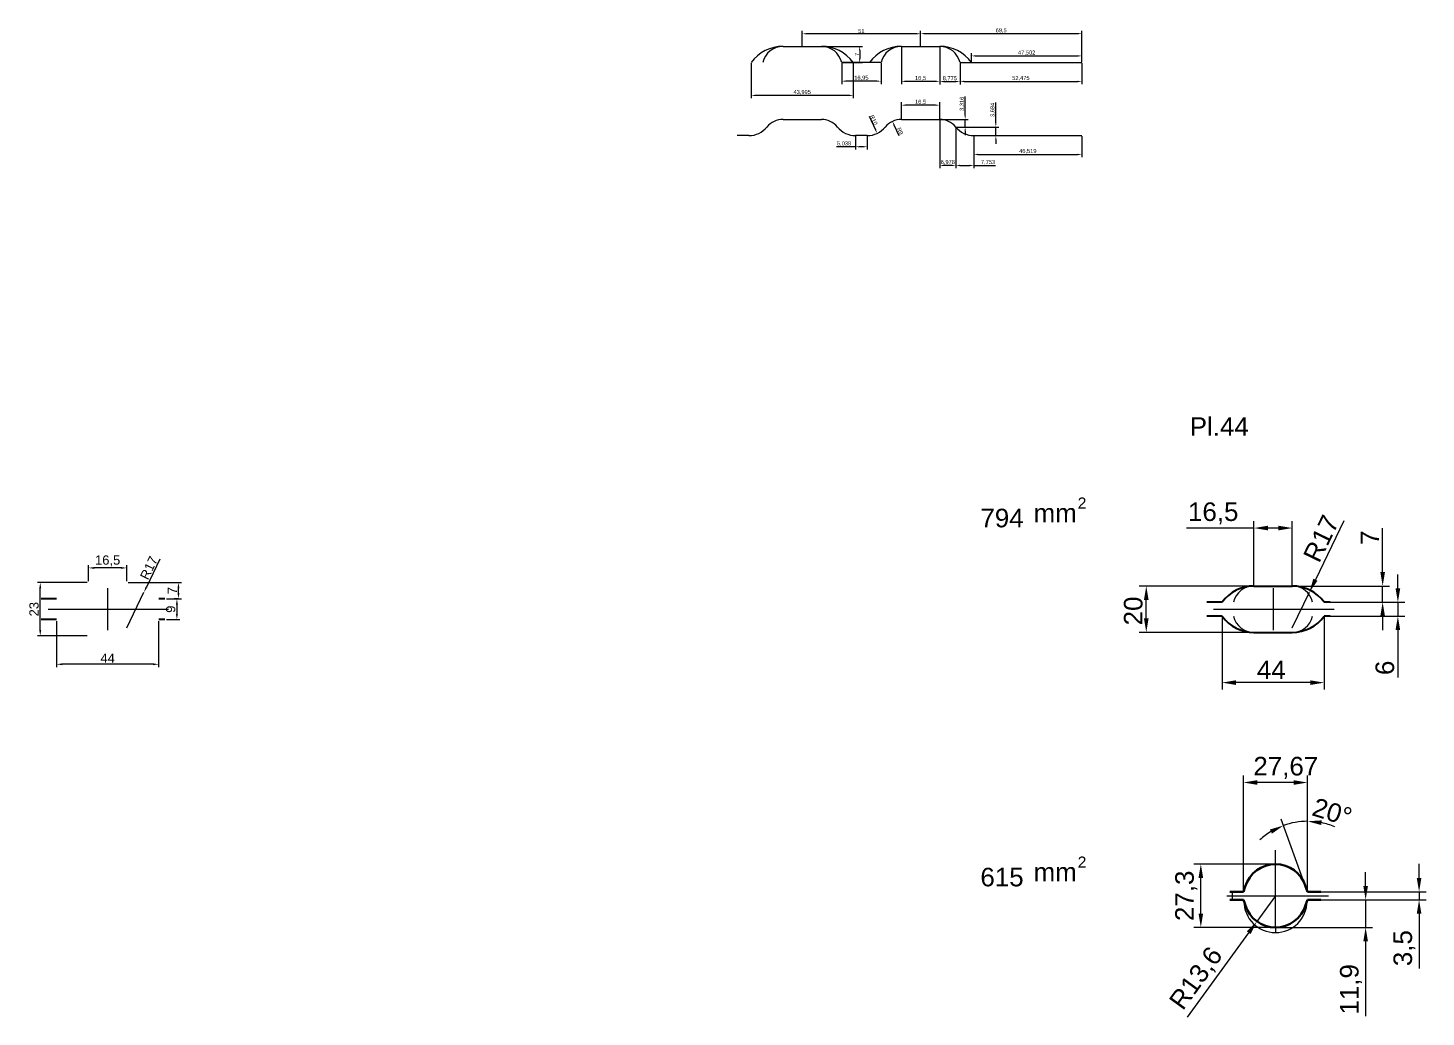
# Model space of a CAD drawing. Header units: millimetres. Extents: x 6647 to 33601, y -1887 to 8501.
# Drawn here: x 30024 to 30627, y 4480 to 4906 of the extents above; entities that cross this region are included whole.
import ezdxf

# ---------------------------------------------------------------- set-up
doc = ezdxf.new("R2010")
doc.units = ezdxf.units.MM
for name, color, linetype in [('Layer1', 3, 'Continuous'), ('Layer2', 1, 'Continuous'), ('осевая', 4, 'Continuous')]:
    doc.layers.add(name, color=color, linetype=linetype)
for name, color, linetype, lineweight in [('Main', 1, 'Continuous', 40), ('контурная', 7, 'Continuous', 50), ('размерные', 220, 'Continuous', 25), ('тонкая', 7, 'Continuous', 25)]:
    doc.layers.add(name, color=color, linetype=linetype, lineweight=lineweight)
doc.styles.add('s1v4', font='ARIAL.TTF', dxfattribs={"height": 4})
doc.styles.get("Standard").update_dxf_attribs({"font": 'ARIAL.TTF'})
doc.dimstyles.new('ISO-25', dxfattribs={"dimtxt": 2.5, "dimasz": 2.5, "dimexe": 1.25, "dimexo": 0.625, "dimtad": 1, "dimtxsty": 'Standard', "dimcen": 2.5, "dimadec": 0, "dimazin": 0, "dimtfac": 1, "dimtmove": 0, "dimatfit": 3, "dimfxl": 1, "dimarcsym": 0})
doc.dimstyles.new('s2v4', dxfattribs={"dimtxt": 8, "dimasz": 6, "dimexe": 3, "dimexo": 0, "dimgap": 1.5, "dimtad": 1, "dimtxsty": 'Standard', "dimcen": 2.5, "dimadec": 0, "dimazin": 0, "dimtfac": 1, "dimtmove": 0, "dimatfit": 3, "dimfxl": 1, "dimarcsym": 0})
doc.dimstyles.new('s2v4$0', dxfattribs={"dimtxt": 8, "dimasz": 6, "dimexe": 3, "dimexo": 0, "dimgap": 1.5, "dimtad": 1, "dimtxsty": 'Standard', "dimcen": 2.5, "dimadec": 0, "dimazin": 0, "dimtfac": 1, "dimtmove": 0, "dimatfit": 3, "dimfxl": 1, "dimarcsym": 0})
doc.dimstyles.new('ZV', dxfattribs={"dimtxt": 1.75, "dimasz": 1.75, "dimexe": 1.25, "dimexo": 0.25, "dimgap": 0.25, "dimtad": 1, "dimdec": 3, "dimtxsty": 'Standard', "dimcen": 2.5, "dimadec": 1, "dimazin": 0, "dimtfac": 1, "dimtdec": 3, "dimtmove": 0, "dimatfit": 3, "dimfxl": 1, "dimarcsym": 0})

# ---------------------------------------------------------------- blocks, each defined once
blk = doc.blocks.new('*D37')
at = {"layer": 'Defpoints', "color": 0, "transparency": 16777216}
for p in [(30417.09, 4898.24), (30425.86, 4891.24), (30425.86, 4883.07)]:
    blk.add_point(p, dxfattribs=at)
at = {"layer": 'Layer2', "color": 0, "lineweight": -2, "transparency": 16777216}
for p, q in [((30417.09, 4897.99), (30417.09, 4881.82)), ((30425.86, 4890.99), (30425.86, 4881.82)), ((30418.84, 4883.07), (30424.11, 4883.07))]:
    blk.add_line(p, q, dxfattribs=at)
at = {"layer": 'Layer2', "color": 0, "transparency": 16777216}
for points in [[(30418.84, 4883.36), (30418.84, 4882.78), (30417.09, 4883.07)], [(30424.11, 4883.36), (30424.11, 4882.78), (30425.86, 4883.07)]]:
    blk.add_solid(points, dxfattribs=at)
at = {"layer": 'Layer2', "color": 0, "transparency": 16777216, "insert": (30421.47, 4884.37), "char_height": 1.75, "attachment_point": 5}
blk.add_mtext('8,775', dxfattribs=at)
blk = doc.blocks.new('*D38')
at = {"layer": 'Defpoints', "color": 0, "transparency": 16777216}
for p in [(30400.59, 4898.24), (30417.09, 4898.24), (30400.59, 4883.16)]:
    blk.add_point(p, dxfattribs=at)
at = {"layer": 'Layer2', "color": 0, "lineweight": -2, "transparency": 16777216}
for p, q in [((30400.59, 4897.99), (30400.59, 4881.91)), ((30417.09, 4897.99), (30417.09, 4881.91)), ((30415.34, 4883.16), (30402.34, 4883.16))]:
    blk.add_line(p, q, dxfattribs=at)
at = {"layer": 'Layer2', "color": 0, "transparency": 16777216}
for points in [[(30402.34, 4883.46), (30402.34, 4882.87), (30400.59, 4883.16)], [(30415.34, 4883.46), (30415.34, 4882.87), (30417.09, 4883.16)]]:
    blk.add_solid(points, dxfattribs=at)
at = {"layer": 'Layer2', "color": 0, "transparency": 16777216, "insert": (30408.84, 4884.47), "char_height": 1.75, "attachment_point": 5}
blk.add_mtext('16,5', dxfattribs=at)
blk = doc.blocks.new('*D39')
at = {"layer": 'Defpoints', "color": 0, "transparency": 16777216}
for p in [(30478.34, 4903.73), (30408.84, 4898.24), (30478.34, 4891.24)]:
    blk.add_point(p, dxfattribs=at)
at = {"layer": 'Layer2', "color": 0, "lineweight": -2, "transparency": 16777216}
for p, q in [((30408.84, 4898.49), (30408.84, 4904.98)), ((30478.34, 4891.49), (30478.34, 4904.98)), ((30410.59, 4903.73), (30476.59, 4903.73))]:
    blk.add_line(p, q, dxfattribs=at)
at = {"layer": 'Layer2', "color": 0, "transparency": 16777216}
for points in [[(30410.59, 4904.02), (30410.59, 4903.44), (30408.84, 4903.73)], [(30476.59, 4904.02), (30476.59, 4903.44), (30478.34, 4903.73)]]:
    blk.add_solid(points, dxfattribs=at)
at = {"layer": 'Layer2', "color": 0, "transparency": 16777216, "insert": (30443.59, 4905.03), "char_height": 1.75, "attachment_point": 5}
blk.add_mtext('69,5', dxfattribs=at)
blk = doc.blocks.new('*D40')
at = {"layer": 'Defpoints', "color": 0, "transparency": 16777216}
for p in [(30425.86, 4891.24), (30478.34, 4891.24), (30478.34, 4883.14)]:
    blk.add_point(p, dxfattribs=at)
at = {"layer": 'Layer2', "color": 0, "lineweight": -2, "transparency": 16777216}
for p, q in [((30425.86, 4890.99), (30425.86, 4881.89)), ((30478.34, 4890.99), (30478.34, 4881.89)), ((30427.61, 4883.14), (30476.59, 4883.14))]:
    blk.add_line(p, q, dxfattribs=at)
at = {"layer": 'Layer2', "color": 0, "transparency": 16777216}
for points in [[(30427.61, 4883.43), (30427.61, 4882.85), (30425.86, 4883.14)], [(30476.59, 4883.43), (30476.59, 4882.85), (30478.34, 4883.14)]]:
    blk.add_solid(points, dxfattribs=at)
at = {"layer": 'Layer2', "color": 0, "transparency": 16777216, "insert": (30452.1, 4884.44), "char_height": 1.75, "attachment_point": 5}
blk.add_mtext('52,475', dxfattribs=at)
blk = doc.blocks.new('*D41')
at = {"layer": 'Defpoints', "color": 0, "transparency": 16777216}
for p in [(30478.34, 4894.12), (30430.83, 4891.24), (30478.34, 4891.24)]:
    blk.add_point(p, dxfattribs=at)
at = {"layer": 'Layer2', "color": 0, "lineweight": -2, "transparency": 16777216}
for p, q in [((30430.83, 4891.49), (30430.83, 4895.37)), ((30432.58, 4894.12), (30476.59, 4894.12)), ((30478.34, 4891.49), (30478.34, 4895.37))]:
    blk.add_line(p, q, dxfattribs=at)
at = {"layer": 'Layer2', "color": 0, "transparency": 16777216}
for points in [[(30432.58, 4894.41), (30432.58, 4893.83), (30430.83, 4894.12)], [(30476.59, 4894.41), (30476.59, 4893.83), (30478.34, 4894.12)]]:
    blk.add_solid(points, dxfattribs=at)
at = {"layer": 'Layer2', "color": 0, "transparency": 16777216, "insert": (30454.59, 4895.42), "char_height": 1.75, "attachment_point": 5}
blk.add_mtext('47,502', dxfattribs=at)
blk = doc.blocks.new('*D42')
at = {"layer": 'Defpoints', "color": 0, "transparency": 16777216}
for p in [(30431.82, 4859.78), (30478.34, 4859.78), (30478.34, 4851.67)]:
    blk.add_point(p, dxfattribs=at)
at = {"layer": 'Layer2', "color": 0, "lineweight": -2, "transparency": 16777216}
for p, q in [((30431.82, 4859.53), (30431.82, 4850.42)), ((30478.34, 4859.53), (30478.34, 4850.42)), ((30433.57, 4851.67), (30476.59, 4851.67))]:
    blk.add_line(p, q, dxfattribs=at)
at = {"layer": 'Layer2', "color": 0, "transparency": 16777216}
for points in [[(30433.57, 4851.96), (30433.57, 4851.38), (30431.82, 4851.67)], [(30476.59, 4851.96), (30476.59, 4851.38), (30478.34, 4851.67)]]:
    blk.add_solid(points, dxfattribs=at)
at = {"layer": 'Layer2', "color": 0, "transparency": 16777216, "insert": (30455.08, 4852.97), "char_height": 1.75, "attachment_point": 5}
blk.add_mtext('46,519', dxfattribs=at)
blk = doc.blocks.new('*D43')
at = {"layer": 'Defpoints', "color": 0, "transparency": 16777216}
for p in [(30424.06, 4863.47), (30431.82, 4859.78), (30431.82, 4846.93)]:
    blk.add_point(p, dxfattribs=at)
at = {"layer": 'Layer2', "color": 0, "lineweight": -2, "transparency": 16777216}
for p, q in [((30424.06, 4863.22), (30424.06, 4845.68)), ((30431.82, 4859.53), (30431.82, 4845.68)), ((30425.81, 4846.93), (30430.07, 4846.93)), ((30431.82, 4846.93), (30441.13, 4846.93))]:
    blk.add_line(p, q, dxfattribs=at)
at = {"layer": 'Layer2', "color": 0, "transparency": 16777216}
for points in [[(30425.81, 4847.22), (30425.81, 4846.64), (30424.06, 4846.93)], [(30430.07, 4847.22), (30430.07, 4846.64), (30431.82, 4846.93)]]:
    blk.add_solid(points, dxfattribs=at)
at = {"layer": 'Layer2', "color": 0, "transparency": 16777216, "insert": (30437.93, 4848.23), "char_height": 1.75, "attachment_point": 5}
blk.add_mtext('7,753', dxfattribs=at)
blk = doc.blocks.new('*D44')
at = {"layer": 'Defpoints', "color": 0, "transparency": 16777216}
for p in [(30417.09, 4866.78), (30424.06, 4863.47), (30417.09, 4846.92)]:
    blk.add_point(p, dxfattribs=at)
at = {"layer": 'Layer2', "color": 0, "lineweight": -2, "transparency": 16777216}
for p, q in [((30417.09, 4866.53), (30417.09, 4845.67)), ((30424.06, 4863.22), (30424.06, 4845.67)), ((30422.31, 4846.92), (30418.84, 4846.92))]:
    blk.add_line(p, q, dxfattribs=at)
at = {"layer": 'Layer2', "color": 0, "transparency": 16777216}
for points in [[(30418.84, 4847.22), (30418.84, 4846.63), (30417.09, 4846.92)], [(30422.31, 4847.22), (30422.31, 4846.63), (30424.06, 4846.92)]]:
    blk.add_solid(points, dxfattribs=at)
at = {"layer": 'Layer2', "color": 0, "transparency": 16777216, "insert": (30420.58, 4848.23), "char_height": 1.75, "attachment_point": 5}
blk.add_mtext('6,978', dxfattribs=at)
blk = doc.blocks.new('*D45')
at = {"layer": 'Defpoints', "color": 0, "transparency": 16777216}
for p in [(30424.06, 4863.47), (30431.82, 4859.78), (30441.29, 4859.78)]:
    blk.add_point(p, dxfattribs=at)
at = {"layer": 'Layer2', "color": 0, "lineweight": -2, "transparency": 16777216}
for p, q in [((30441.29, 4865.22), (30441.29, 4874.06)), ((30424.31, 4863.47), (30442.54, 4863.47)), ((30441.29, 4859.78), (30441.29, 4863.47)), ((30432.07, 4859.78), (30442.54, 4859.78)), ((30441.29, 4858.03), (30441.29, 4856.28))]:
    blk.add_line(p, q, dxfattribs=at)
at = {"layer": 'Layer2', "color": 0, "transparency": 16777216}
for points in [[(30441, 4865.22), (30441.58, 4865.22), (30441.29, 4863.47)], [(30441, 4858.03), (30441.58, 4858.03), (30441.29, 4859.78)]]:
    blk.add_solid(points, dxfattribs=at)
at = {"layer": 'Layer2', "color": 0, "transparency": 16777216, "insert": (30439.99, 4870.86), "char_height": 1.75, "attachment_point": 5, "rotation": 90}
blk.add_mtext('3,684', dxfattribs=at)
blk = doc.blocks.new('*D46')
at = {"layer": 'Defpoints', "color": 0, "transparency": 16777216}
for p in [(30417.09, 4866.78), (30424.06, 4863.47), (30428.08, 4866.78)]:
    blk.add_point(p, dxfattribs=at)
at = {"layer": 'Layer2', "color": 0, "lineweight": -2, "transparency": 16777216}
for p, q in [((30428.08, 4868.53), (30428.08, 4876.69)), ((30417.34, 4866.78), (30429.33, 4866.78)), ((30424.31, 4863.47), (30429.33, 4863.47)), ((30428.08, 4863.47), (30428.08, 4866.78)), ((30428.08, 4861.72), (30428.08, 4859.97))]:
    blk.add_line(p, q, dxfattribs=at)
at = {"layer": 'Layer2', "color": 0, "transparency": 16777216}
for points in [[(30427.78, 4868.53), (30428.37, 4868.53), (30428.08, 4866.78)], [(30427.78, 4861.72), (30428.37, 4861.72), (30428.08, 4863.47)]]:
    blk.add_solid(points, dxfattribs=at)
at = {"layer": 'Layer2', "color": 0, "transparency": 16777216, "insert": (30426.77, 4873.48), "char_height": 1.75, "attachment_point": 5, "rotation": 90}
blk.add_mtext('3,316', dxfattribs=at)
blk = doc.blocks.new('*D47')
at = {"layer": 'Defpoints', "color": 0, "transparency": 16777216}
for p in [(30396.72, 4865.91), (30400.59, 4857.78)]:
    blk.add_point(p, dxfattribs=at)
at = {"layer": 'Layer2', "color": 0, "lineweight": -2, "transparency": 16777216}
blk.add_line((30399.67, 4859.71), (30397.48, 4864.33), dxfattribs=at)
at = {"layer": 'Layer2', "color": 0, "transparency": 16777216}
blk.add_solid([(30397.74, 4864.46), (30397.21, 4864.21), (30396.72, 4865.91)], dxfattribs=at)
at = {"layer": 'Layer2', "color": 0, "transparency": 16777216, "insert": (30399.99, 4861.7), "char_height": 1.75, "attachment_point": 5, "rotation": 295.41664}
blk.add_mtext('R9', dxfattribs=at)
blk = doc.blocks.new('*D48')
at = {"layer": 'Defpoints', "color": 0, "transparency": 16777216}
for p in [(30385.86, 4869.78), (30390.15, 4860.75)]:
    blk.add_point(p, dxfattribs=at)
at = {"layer": 'Layer2', "color": 0, "lineweight": -2, "transparency": 16777216}
blk.add_line((30386.64, 4868.14), (30389.4, 4862.33), dxfattribs=at)
at = {"layer": 'Layer2', "color": 0, "transparency": 16777216}
blk.add_solid([(30389.66, 4862.46), (30389.13, 4862.21), (30390.15, 4860.75)], dxfattribs=at)
at = {"layer": 'Layer2', "color": 0, "transparency": 16777216, "insert": (30388.68, 4866.51), "char_height": 1.75, "attachment_point": 5, "rotation": 295.41664}
blk.add_mtext('R10', dxfattribs=at)
blk = doc.blocks.new('*D49')
at = {"layer": 'Defpoints', "color": 0, "transparency": 16777216}
for p in [(30400.59, 4872.89), (30400.59, 4866.78), (30417.09, 4866.78)]:
    blk.add_point(p, dxfattribs=at)
at = {"layer": 'Layer2', "color": 0, "lineweight": -2, "transparency": 16777216}
for p, q in [((30400.59, 4867.03), (30400.59, 4874.14)), ((30415.34, 4872.89), (30402.34, 4872.89)), ((30417.09, 4867.03), (30417.09, 4874.14))]:
    blk.add_line(p, q, dxfattribs=at)
at = {"layer": 'Layer2', "color": 0, "transparency": 16777216}
for points in [[(30402.34, 4873.18), (30402.34, 4872.6), (30400.59, 4872.89)], [(30415.34, 4873.18), (30415.34, 4872.6), (30417.09, 4872.89)]]:
    blk.add_solid(points, dxfattribs=at)
at = {"layer": 'Layer2', "color": 0, "transparency": 16777216, "insert": (30408.84, 4874.19), "char_height": 1.75, "attachment_point": 5}
blk.add_mtext('16,5', dxfattribs=at)
blk = doc.blocks.new('*D50')
at = {"layer": 'Defpoints', "color": 0, "transparency": 16777216}
for p in [(30374.86, 4891.24), (30391.81, 4891.24), (30374.86, 4883.25)]:
    blk.add_point(p, dxfattribs=at)
at = {"layer": 'Layer2', "color": 0, "lineweight": -2, "transparency": 16777216}
for p, q in [((30374.86, 4890.99), (30374.86, 4882)), ((30391.81, 4890.99), (30391.81, 4882)), ((30390.06, 4883.25), (30376.61, 4883.25))]:
    blk.add_line(p, q, dxfattribs=at)
at = {"layer": 'Layer2', "color": 0, "transparency": 16777216}
for points in [[(30376.61, 4883.54), (30376.61, 4882.96), (30374.86, 4883.25)], [(30390.06, 4883.54), (30390.06, 4882.96), (30391.81, 4883.25)]]:
    blk.add_solid(points, dxfattribs=at)
at = {"layer": 'Layer2', "color": 0, "transparency": 16777216, "insert": (30383.34, 4884.55), "char_height": 1.75, "attachment_point": 5}
blk.add_mtext('16,95', dxfattribs=at)
blk = doc.blocks.new('*D51')
at = {"layer": 'Defpoints', "color": 0, "transparency": 16777216}
for p in [(30380.82, 4859.78), (30385.86, 4859.78), (30380.82, 4854.97)]:
    blk.add_point(p, dxfattribs=at)
at = {"layer": 'Layer2', "color": 0, "lineweight": -2, "transparency": 16777216}
for p, q in [((30380.82, 4859.53), (30380.82, 4853.72)), ((30385.86, 4859.53), (30385.86, 4853.72)), ((30380.82, 4854.97), (30372.66, 4854.97)), ((30384.11, 4854.97), (30382.57, 4854.97))]:
    blk.add_line(p, q, dxfattribs=at)
at = {"layer": 'Layer2', "color": 0, "transparency": 16777216}
for points in [[(30382.57, 4855.26), (30382.57, 4854.68), (30380.82, 4854.97)], [(30384.11, 4855.26), (30384.11, 4854.68), (30385.86, 4854.97)]]:
    blk.add_solid(points, dxfattribs=at)
at = {"layer": 'Layer2', "color": 0, "transparency": 16777216, "insert": (30375.86, 4856.27), "char_height": 1.75, "attachment_point": 5}
blk.add_mtext('5,038', dxfattribs=at)
blk = doc.blocks.new('*D52')
at = {"layer": 'Defpoints', "color": 0, "transparency": 16777216}
for p in [(30357.84, 4903.67), (30357.84, 4898.24), (30408.84, 4898.24)]:
    blk.add_point(p, dxfattribs=at)
at = {"layer": 'Layer2', "color": 0, "lineweight": -2, "transparency": 16777216}
for p, q in [((30357.84, 4898.49), (30357.84, 4904.92)), ((30407.09, 4903.67), (30359.59, 4903.67)), ((30408.84, 4898.49), (30408.84, 4904.92))]:
    blk.add_line(p, q, dxfattribs=at)
at = {"layer": 'Layer2', "color": 0, "transparency": 16777216}
for points in [[(30359.59, 4903.96), (30359.59, 4903.38), (30357.84, 4903.67)], [(30407.09, 4903.96), (30407.09, 4903.38), (30408.84, 4903.67)]]:
    blk.add_solid(points, dxfattribs=at)
at = {"layer": 'Layer2', "color": 0, "transparency": 16777216, "insert": (30383.34, 4904.82), "char_height": 1.75, "attachment_point": 5}
blk.add_mtext('51', dxfattribs=at)
blk = doc.blocks.new('*D53')
at = {"layer": 'Defpoints', "color": 0, "transparency": 16777216}
for p in [(30366.09, 4898.24), (30374.86, 4891.24), (30382.61, 4891.24)]:
    blk.add_point(p, dxfattribs=at)
at = {"layer": 'Layer2', "color": 0, "lineweight": -2, "transparency": 16777216}
for p, q in [((30366.34, 4898.24), (30383.86, 4898.24)), ((30382.61, 4896.49), (30382.61, 4892.99)), ((30375.11, 4891.24), (30383.86, 4891.24))]:
    blk.add_line(p, q, dxfattribs=at)
at = {"layer": 'Layer2', "color": 0, "transparency": 16777216}
for points in [[(30382.32, 4896.49), (30382.9, 4896.49), (30382.61, 4898.24)], [(30382.32, 4892.99), (30382.9, 4892.99), (30382.61, 4891.24)]]:
    blk.add_solid(points, dxfattribs=at)
at = {"layer": 'Layer2', "color": 0, "transparency": 16777216, "insert": (30381.49, 4894.74), "char_height": 1.75, "attachment_point": 5, "rotation": 90}
blk.add_mtext('7', dxfattribs=at)
blk = doc.blocks.new('*D54')
at = {"layer": 'Defpoints', "color": 0, "transparency": 16777216}
for p in [(30335.84, 4891.24), (30379.83, 4891.24), (30335.84, 4877.11)]:
    blk.add_point(p, dxfattribs=at)
at = {"layer": 'Layer2', "color": 0, "lineweight": -2, "transparency": 16777216}
for p, q in [((30335.84, 4890.99), (30335.84, 4875.86)), ((30379.83, 4890.99), (30379.83, 4875.86)), ((30378.08, 4877.11), (30337.59, 4877.11))]:
    blk.add_line(p, q, dxfattribs=at)
at = {"layer": 'Layer2', "color": 0, "transparency": 16777216}
for points in [[(30337.59, 4877.4), (30337.59, 4876.82), (30335.84, 4877.11)], [(30378.08, 4877.4), (30378.08, 4876.82), (30379.83, 4877.11)]]:
    blk.add_solid(points, dxfattribs=at)
at = {"layer": 'Layer2', "color": 0, "transparency": 16777216, "insert": (30357.84, 4878.41), "char_height": 1.75, "attachment_point": 5}
blk.add_mtext('43,995', dxfattribs=at)
blk = doc.blocks.new('*D55')
at = {"layer": 'Defpoints', "color": 0, "transparency": 16777216}
for p in [(30569.03, 4665.62), (30608.01, 4665.62), (30584.12, 4658.62)]:
    blk.add_point(p, dxfattribs=at)
at = {"layer": 'размерные', "color": 0, "lineweight": -2, "transparency": 16777216}
for p, q in [((30608.01, 4671.62), (30608.01, 4690.52)), ((30569.03, 4665.62), (30611.01, 4665.62)), ((30608.01, 4658.62), (30608.01, 4665.62)), ((30584.12, 4658.62), (30611.01, 4658.62)), ((30608.01, 4652.62), (30608.01, 4646.62))]:
    blk.add_line(p, q, dxfattribs=at)
at = {"layer": 'размерные', "color": 0, "transparency": 16777216}
for points in [[(30607.01, 4671.62), (30609.01, 4671.62), (30608.01, 4665.62)], [(30607.01, 4652.62), (30609.01, 4652.62), (30608.01, 4658.62)]]:
    blk.add_solid(points, dxfattribs=at)
at = {"layer": 'размерные', "color": 0, "transparency": 16777216, "insert": (30602.51, 4686.43), "char_height": 8, "attachment_point": 5, "rotation": 90}
blk.add_mtext('7', dxfattribs=at)
blk = doc.blocks.new('*D56')
at = {"layer": 'Defpoints', "color": 0, "transparency": 16777216}
for p in [(30552.53, 4690.6), (30552.53, 4665.62), (30569.03, 4665.62)]:
    blk.add_point(p, dxfattribs=at)
at = {"layer": 'размерные', "color": 0, "lineweight": -2, "transparency": 16777216}
for p, q in [((30552.53, 4690.6), (30523.44, 4690.6)), ((30552.53, 4665.62), (30552.53, 4693.6)), ((30563.03, 4690.6), (30558.53, 4690.6)), ((30569.03, 4665.62), (30569.03, 4693.6))]:
    blk.add_line(p, q, dxfattribs=at)
at = {"layer": 'размерные', "color": 0, "transparency": 16777216}
for points in [[(30558.53, 4691.6), (30558.53, 4689.6), (30552.53, 4690.6)], [(30563.03, 4691.6), (30563.03, 4689.6), (30569.03, 4690.6)]]:
    blk.add_solid(points, dxfattribs=at)
at = {"layer": 'размерные', "color": 0, "transparency": 16777216, "insert": (30534.99, 4696.91), "char_height": 8, "attachment_point": 5}
blk.add_mtext('16,5', dxfattribs=at)
blk = doc.blocks.new('*D57')
at = {"layer": 'Defpoints', "color": 0, "transparency": 16777216}
for p in [(30576.43, 4662.93), (30569.03, 4647.62)]:
    blk.add_point(p, dxfattribs=at)
at = {"layer": 'размерные', "color": 0, "lineweight": -2, "transparency": 16777216}
for p, q in [((30591.27, 4693.65), (30579.04, 4668.33)), ((30569.03, 4647.62), (30576.43, 4662.93))]:
    blk.add_line(p, q, dxfattribs=at)
at = {"layer": 'размерные', "color": 0, "transparency": 16777216}
blk.add_solid([(30578.14, 4668.77), (30579.94, 4667.9), (30576.43, 4662.93)], dxfattribs=at)
at = {"layer": 'размерные', "color": 0, "transparency": 16777216, "insert": (30581.49, 4686.09), "char_height": 8, "attachment_point": 5, "rotation": 64.20766}
blk.add_mtext('R17', dxfattribs=at)
blk = doc.blocks.new('*D58')
at = {"layer": 'Defpoints', "color": 0, "transparency": 16777216}
for p in [(30597.56, 4658.62), (30585.46, 4652.62), (30614.58, 4652.62)]:
    blk.add_point(p, dxfattribs=at)
at = {"layer": 'размерные', "color": 0, "lineweight": -2, "transparency": 16777216}
for p, q in [((30614.58, 4664.62), (30614.58, 4670.62)), ((30597.56, 4658.62), (30617.58, 4658.62)), ((30614.58, 4658.62), (30614.58, 4652.62)), ((30585.46, 4652.62), (30617.58, 4652.62)), ((30614.58, 4646.62), (30614.58, 4626.2))]:
    blk.add_line(p, q, dxfattribs=at)
at = {"layer": 'размерные', "color": 0, "transparency": 16777216}
for points in [[(30613.58, 4664.62), (30615.58, 4664.62), (30614.58, 4658.62)], [(30613.58, 4646.62), (30615.58, 4646.62), (30614.58, 4652.62)]]:
    blk.add_solid(points, dxfattribs=at)
at = {"layer": 'размерные', "color": 0, "transparency": 16777216, "insert": (30608.99, 4630.34), "char_height": 8, "attachment_point": 5, "rotation": 90}
blk.add_mtext('6', dxfattribs=at)
blk = doc.blocks.new('*D59')
at = {"layer": 'Defpoints', "color": 0, "transparency": 16777216}
for p in [(30506.13, 4665.62), (30554.75, 4665.62), (30553.89, 4645.62)]:
    blk.add_point(p, dxfattribs=at)
at = {"layer": 'размерные', "color": 0, "lineweight": -2, "transparency": 16777216}
for p, q in [((30554.75, 4665.62), (30503.13, 4665.62)), ((30506.13, 4651.62), (30506.13, 4659.62)), ((30553.89, 4645.62), (30503.13, 4645.62))]:
    blk.add_line(p, q, dxfattribs=at)
at = {"layer": 'размерные', "color": 0, "transparency": 16777216}
for points in [[(30505.13, 4659.62), (30507.13, 4659.62), (30506.13, 4665.62)], [(30505.13, 4651.62), (30507.13, 4651.62), (30506.13, 4645.62)]]:
    blk.add_solid(points, dxfattribs=at)
at = {"layer": 'размерные', "color": 0, "transparency": 16777216, "insert": (30500.55, 4654.87), "char_height": 8, "attachment_point": 5, "rotation": 90}
blk.add_mtext('20', dxfattribs=at)
blk = doc.blocks.new('*D60')
at = {"layer": 'Defpoints', "color": 0, "transparency": 16777216}
for p in [(30538.78, 4652.62), (30582.78, 4652.62), (30538.78, 4623.97)]:
    blk.add_point(p, dxfattribs=at)
at = {"layer": 'размерные', "color": 0, "lineweight": -2, "transparency": 16777216}
for p, q in [((30538.78, 4652.62), (30538.78, 4620.97)), ((30582.78, 4652.62), (30582.78, 4620.97)), ((30576.78, 4623.97), (30544.78, 4623.97))]:
    blk.add_line(p, q, dxfattribs=at)
at = {"layer": 'размерные', "color": 0, "transparency": 16777216}
for points in [[(30544.78, 4624.97), (30544.78, 4622.97), (30538.78, 4623.97)], [(30576.78, 4624.97), (30576.78, 4622.97), (30582.78, 4623.97)]]:
    blk.add_solid(points, dxfattribs=at)
at = {"layer": 'размерные', "color": 0, "transparency": 16777216, "insert": (30560.03, 4629.47), "char_height": 8, "attachment_point": 5}
blk.add_mtext('44', dxfattribs=at)
blk = doc.blocks.new('*D61')
at = {"color": 0, "lineweight": -2, "transparency": 16777216}
for p, q in [((30067.35, 4667.12), (30090.25, 4667.12)), ((30089, 4662.62), (30089, 4664.62)), ((30083.78, 4660.12), (30090.25, 4660.12))]:
    blk.add_line(p, q, dxfattribs=at)
at = {"color": 0, "transparency": 16777216}
for points in [[(30088.59, 4664.62), (30089.42, 4664.62), (30089, 4667.12)], [(30088.59, 4662.62), (30089.42, 4662.62), (30089, 4660.12)]]:
    blk.add_solid(points, dxfattribs=at)
at = {"layer": 'Defpoints', "color": 0, "transparency": 16777216}
for p in [(30066.73, 4667.12), (30089, 4667.12), (30083.16, 4660.12)]:
    blk.add_point(p, dxfattribs=at)
at = {"color": 0, "transparency": 16777216, "insert": (30086.38, 4663.63), "char_height": 4, "attachment_point": 5, "rotation": 90}
blk.add_mtext('7', dxfattribs=at)
blk = doc.blocks.new('*D62')
at = {"color": 0, "lineweight": -2, "transparency": 16777216}
for p, q in [((30050.23, 4667.75), (30050.23, 4674.66)), ((30064.23, 4673.41), (30052.73, 4673.41)), ((30066.73, 4667.75), (30066.73, 4674.66))]:
    blk.add_line(p, q, dxfattribs=at)
at = {"color": 0, "transparency": 16777216}
for points in [[(30052.73, 4673.82), (30052.73, 4672.99), (30050.23, 4673.41)], [(30064.23, 4673.82), (30064.23, 4672.99), (30066.73, 4673.41)]]:
    blk.add_solid(points, dxfattribs=at)
at = {"layer": 'Defpoints', "color": 0, "transparency": 16777216}
for p in [(30050.23, 4673.41), (30050.23, 4667.12), (30066.73, 4667.12)]:
    blk.add_point(p, dxfattribs=at)
at = {"color": 0, "transparency": 16777216, "insert": (30058.48, 4676.44), "char_height": 4, "attachment_point": 5}
blk.add_mtext('16,5', dxfattribs=at)
blk = doc.blocks.new('*D63')
at = {"color": 0, "lineweight": -2, "transparency": 16777216}
for p, q in [((30081, 4677.16), (30075.21, 4665.18)), ((30066.73, 4647.62), (30074.12, 4662.93))]:
    blk.add_line(p, q, dxfattribs=at)
at = {"color": 0, "transparency": 16777216}
blk.add_solid([(30074.84, 4665.36), (30075.59, 4665), (30074.12, 4662.93)], dxfattribs=at)
at = {"layer": 'Defpoints', "color": 0, "transparency": 16777216}
for p in [(30074.12, 4662.93), (30066.73, 4647.62)]:
    blk.add_point(p, dxfattribs=at)
at = {"color": 0, "transparency": 16777216, "insert": (30076.28, 4673.44), "char_height": 4, "attachment_point": 5, "rotation": 64.20766}
blk.add_mtext('R17', dxfattribs=at)
blk = doc.blocks.new('*D64')
at = {"color": 0, "lineweight": -2, "transparency": 16777216}
for p, q in [((30088.82, 4660.12), (30087.09, 4660.12)), ((30088.34, 4657.62), (30088.34, 4653.62)), ((30083.78, 4651.12), (30089.59, 4651.12))]:
    blk.add_line(p, q, dxfattribs=at)
at = {"color": 0, "transparency": 16777216}
for points in [[(30087.92, 4657.62), (30088.75, 4657.62), (30088.34, 4660.12)], [(30087.92, 4653.62), (30088.75, 4653.62), (30088.34, 4651.12)]]:
    blk.add_solid(points, dxfattribs=at)
at = {"layer": 'Defpoints', "color": 0, "transparency": 16777216}
for p in [(30089.45, 4660.12), (30083.16, 4651.12), (30088.34, 4651.12)]:
    blk.add_point(p, dxfattribs=at)
at = {"color": 0, "transparency": 16777216, "insert": (30085.67, 4655.62), "char_height": 4, "attachment_point": 5, "rotation": 90}
blk.add_mtext('9', dxfattribs=at)
blk = doc.blocks.new('*D65')
at = {"color": 0, "lineweight": -2, "transparency": 16777216}
for p, q in [((30049.6, 4667.12), (30028.18, 4667.12)), ((30029.43, 4646.62), (30029.43, 4664.62)), ((30049.6, 4644.12), (30028.18, 4644.12))]:
    blk.add_line(p, q, dxfattribs=at)
at = {"color": 0, "transparency": 16777216}
for points in [[(30029.02, 4664.62), (30029.85, 4664.62), (30029.43, 4667.12)], [(30029.02, 4646.62), (30029.85, 4646.62), (30029.43, 4644.12)]]:
    blk.add_solid(points, dxfattribs=at)
at = {"layer": 'Defpoints', "color": 0, "transparency": 16777216}
for p in [(30029.43, 4667.12), (30050.23, 4667.12), (30050.23, 4644.12)]:
    blk.add_point(p, dxfattribs=at)
at = {"color": 0, "transparency": 16777216, "insert": (30026.76, 4655.62), "char_height": 4, "attachment_point": 5, "rotation": 90}
blk.add_mtext('23', dxfattribs=at)
blk = doc.blocks.new('*D66')
at = {"color": 0, "lineweight": -2, "transparency": 16777216}
for p, q in [((30036.48, 4650.5), (30036.48, 4630.63)), ((30080.47, 4650.5), (30080.47, 4630.63)), ((30077.97, 4631.88), (30038.98, 4631.88))]:
    blk.add_line(p, q, dxfattribs=at)
at = {"color": 0, "transparency": 16777216}
for points in [[(30038.98, 4632.3), (30038.98, 4631.46), (30036.48, 4631.88)], [(30077.97, 4632.3), (30077.97, 4631.46), (30080.47, 4631.88)]]:
    blk.add_solid(points, dxfattribs=at)
at = {"layer": 'Defpoints', "color": 0, "transparency": 16777216}
for p in [(30036.48, 4651.12), (30080.47, 4651.12), (30036.48, 4631.88)]:
    blk.add_point(p, dxfattribs=at)
at = {"color": 0, "transparency": 16777216, "insert": (30058.48, 4634.51), "char_height": 4, "attachment_point": 5}
blk.add_mtext('44', dxfattribs=at)
blk = doc.blocks.new('*D67')
at = {"layer": 'Defpoints', "color": 0, "transparency": 16777216}
for p in [(30529.65, 4545.72), (30561.81, 4545.72), (30561.81, 4518.42)]:
    blk.add_point(p, dxfattribs=at)
at = {"layer": 'размерные', "color": 0, "lineweight": -2, "transparency": 16777216}
for p, q in [((30561.81, 4545.72), (30526.65, 4545.72)), ((30529.65, 4524.42), (30529.65, 4539.72)), ((30561.81, 4518.42), (30526.65, 4518.42))]:
    blk.add_line(p, q, dxfattribs=at)
at = {"layer": 'размерные', "color": 0, "transparency": 16777216}
for points in [[(30528.65, 4539.72), (30530.65, 4539.72), (30529.65, 4545.72)], [(30528.65, 4524.42), (30530.65, 4524.42), (30529.65, 4518.42)]]:
    blk.add_solid(points, dxfattribs=at)
at = {"layer": 'размерные', "color": 0, "transparency": 16777216, "insert": (30523.34, 4532.07), "char_height": 8, "attachment_point": 5, "rotation": 90}
blk.add_mtext('27,3', dxfattribs=at)
blk = doc.blocks.new('*D68')
at = {"layer": 'Defpoints', "color": 0, "transparency": 16777216}
for p in [(30581.14, 4533.82), (30582.97, 4530.32), (30623.71, 4530.32)]:
    blk.add_point(p, dxfattribs=at)
at = {"layer": 'размерные', "color": 0, "lineweight": -2, "transparency": 16777216}
for p, q in [((30623.71, 4539.82), (30623.71, 4545.82)), ((30581.14, 4533.82), (30626.71, 4533.82)), ((30623.71, 4533.82), (30623.71, 4530.32)), ((30582.97, 4530.32), (30626.71, 4530.32)), ((30623.71, 4524.32), (30623.71, 4500.7))]:
    blk.add_line(p, q, dxfattribs=at)
at = {"layer": 'размерные', "color": 0, "transparency": 16777216}
for points in [[(30622.71, 4539.82), (30624.71, 4539.82), (30623.71, 4533.82)], [(30622.71, 4524.32), (30624.71, 4524.32), (30623.71, 4530.32)]]:
    blk.add_solid(points, dxfattribs=at)
at = {"layer": 'размерные', "color": 0, "transparency": 16777216, "insert": (30617.41, 4509.51), "char_height": 8, "attachment_point": 5, "rotation": 90}
blk.add_mtext('3,5', dxfattribs=at)
blk = doc.blocks.new('*D69')
at = {"layer": 'Defpoints', "color": 0, "transparency": 16777216}
for p in [(30580.07, 4530.32), (30600.68, 4530.32), (30561.81, 4518.42)]:
    blk.add_point(p, dxfattribs=at)
at = {"layer": 'размерные', "color": 0, "lineweight": -2, "transparency": 16777216}
for p, q in [((30600.68, 4536.32), (30600.68, 4542.32)), ((30580.07, 4530.32), (30603.68, 4530.32)), ((30600.68, 4530.32), (30600.68, 4518.42)), ((30561.81, 4518.42), (30603.68, 4518.42)), ((30600.68, 4512.42), (30600.68, 4480.24))]:
    blk.add_line(p, q, dxfattribs=at)
at = {"layer": 'размерные', "color": 0, "transparency": 16777216}
for points in [[(30599.68, 4536.32), (30601.68, 4536.32), (30600.68, 4530.32)], [(30599.68, 4512.42), (30601.68, 4512.42), (30600.68, 4518.42)]]:
    blk.add_solid(points, dxfattribs=at)
at = {"layer": 'размерные', "color": 0, "transparency": 16777216, "insert": (30594.38, 4491.76), "char_height": 8, "attachment_point": 5, "rotation": 90}
blk.add_mtext('11,9', dxfattribs=at)
blk = doc.blocks.new('*D70')
at = {"layer": 'Defpoints', "color": 0, "transparency": 16777216}
for p in [(30547.97, 4580.91), (30547.97, 4533.82), (30575.65, 4533.82)]:
    blk.add_point(p, dxfattribs=at)
at = {"layer": 'размерные', "color": 0, "lineweight": -2, "transparency": 16777216}
for p, q in [((30547.97, 4533.82), (30547.97, 4583.91)), ((30569.65, 4580.91), (30553.97, 4580.91)), ((30575.65, 4533.82), (30575.65, 4583.91))]:
    blk.add_line(p, q, dxfattribs=at)
at = {"layer": 'размерные', "color": 0, "transparency": 16777216}
for points in [[(30553.97, 4581.91), (30553.97, 4579.91), (30547.97, 4580.91)], [(30569.65, 4581.91), (30569.65, 4579.91), (30575.65, 4580.91)]]:
    blk.add_solid(points, dxfattribs=at)
at = {"layer": 'размерные', "color": 0, "transparency": 16777216, "insert": (30566.27, 4587.22), "char_height": 8, "attachment_point": 5}
blk.add_mtext('27,67', dxfattribs=at)
blk = doc.blocks.new('*D71')
at = {"layer": 'Defpoints', "color": 0, "transparency": 16777216}
for p in [(30561.81, 4532.02), (30553.82, 4521.01)]:
    blk.add_point(p, dxfattribs=at)
at = {"layer": 'размерные', "color": 0, "lineweight": -2, "transparency": 16777216}
for p, q in [((30561.81, 4532.02), (30553.82, 4521.01)), ((30523.88, 4479.81), (30550.29, 4516.16))]:
    blk.add_line(p, q, dxfattribs=at)
at = {"layer": 'размерные', "color": 0, "transparency": 16777216}
blk.add_solid([(30549.48, 4516.75), (30551.1, 4515.57), (30553.82, 4521.01)], dxfattribs=at)
at = {"layer": 'размерные', "color": 0, "transparency": 16777216, "insert": (30528.02, 4496.24), "char_height": 8, "attachment_point": 5, "rotation": 53.99843}
blk.add_mtext('R13,6', dxfattribs=at)
blk = doc.blocks.new('*D72')
at = {"layer": 'Defpoints', "color": 0, "transparency": 16777216}
for p in [(30568.64, 4563.37), (30575.65, 4538.82), (30574.81, 4536.12), (30575.65, 4533.82), (30575.65, 4533.82)]:
    blk.add_point(p, dxfattribs=at)
at = {"layer": 'размерные', "color": 0, "lineweight": -2, "transparency": 16777216}
for p, q in [((30574.81, 4536.12), (30564.23, 4565.18)), ((30575.65, 4538.82), (30575.65, 4567.19))]:
    blk.add_line(p, q, dxfattribs=at)
for start, end in [(90, 110), (67.32862, 78.66431), (121.33569, 132.67138)]:
    blk.add_arc((30575.65, 4533.82), 30.38, start, end, dxfattribs=at)
at = {"layer": 'размерные', "color": 0, "transparency": 16777216}
for points in [[(30559.42, 4560.66), (30560.28, 4558.86), (30565.26, 4562.36)], [(30581.52, 4562.6), (30581.72, 4564.59), (30575.65, 4564.19)]]:
    blk.add_solid(points, dxfattribs=at)
at = {"layer": 'размерные', "color": 0, "transparency": 16777216, "insert": (30586.29, 4568.17), "char_height": 8, "attachment_point": 5, "rotation": 342.78858}
blk.add_mtext('20°', dxfattribs=at)

msp = doc.modelspace()

# ---------------------------------------------------------------- linework, layer by layer
for centre, start, end in [((30349.5871, 4881.2421), 90, 143.9681209), ((30366.0871, 4881.2421), 36.0318791, 90), ((30400.5871, 4881.2421), 90, 143.9681209), ((30417.0871, 4881.2421), 36.0318791, 90)]:
    msp.add_arc(centre, 17, start, end)
at = {"layer": 'Layer1'}
for p, q in [((30349.5871, 4898.2421), (30366.0871, 4898.2421)), ((30400.5871, 4898.2421), (30417.0871, 4898.2421)), ((30391.8121, 4891.2421), (30374.8621, 4891.2421)), ((30425.8621, 4891.2421), (30478.3371, 4891.2421)), ((30349.5871, 4866.7828), (30366.0871, 4866.7828)), ((30400.5871, 4866.7828), (30417.0871, 4866.7828)), ((30334.8562, 4859.7828), (30329.818, 4859.7828)), ((30385.8562, 4859.7828), (30380.818, 4859.7828)), ((30431.818, 4859.7828), (30478.3371, 4859.7828))]:
    msp.add_line(p, q, dxfattribs=at)
for centre, radius, start, end in [((30349.5871, 4889.2421), 9, 90, 167.1604116), ((30366.0871, 4889.2421), 9, 12.8395884, 90), ((30400.5871, 4889.2421), 9, 90, 167.1604116), ((30417.0871, 4889.2421), 9, 12.8395884, 90), ((30334.8562, 4869.7828), 10, 270, 320.8332893), ((30349.5871, 4857.7828), 9, 90, 140.8332893), ((30366.0871, 4857.7828), 9, 39.1667107, 90), ((30380.818, 4869.7828), 10, 219.1667107, 270), ((30385.8562, 4869.7828), 10, 270, 320.8332893), ((30400.5871, 4857.7828), 9, 90, 140.8332893), ((30417.0871, 4857.7828), 9, 39.1667107, 90), ((30431.818, 4869.7828), 10, 219.1667107, 270), ((30552.5317, 4656.6219), 9, 90, 167.1604116), ((30569.0317, 4656.6219), 9, 12.8395884, 90), ((30552.5317, 4654.6219), 9, 192.8395884, 270), ((30569.0317, 4654.6219), 9, 270, 347.1604116)]:
    msp.add_arc(centre, radius, start, end, dxfattribs=at)
at = {"layer": 'Main'}
for p, q in [((30552.5317, 4665.6219), (30569.0317, 4665.6219)), ((30036.4794, 4660.1219), (30029.8756, 4660.1219)), ((30083.1595, 4660.1219), (30080.4748, 4660.1219)), ((30538.7839, 4658.6219), (30532.1802, 4658.6219)), ((30585.464, 4658.6219), (30582.7794, 4658.6219)), ((30538.7839, 4652.6219), (30532.1802, 4652.6219)), ((30585.464, 4652.6219), (30582.7794, 4652.6219)), ((30036.4794, 4651.1219), (30029.8756, 4651.1219)), ((30083.1595, 4651.1219), (30080.4748, 4651.1219)), ((30552.5317, 4645.6219), (30569.0317, 4645.6219))]:
    msp.add_line(p, q, dxfattribs=at)
for centre, start, end in [((30552.5317, 4648.6219), 90, 143.9681209), ((30569.0317, 4648.6219), 36.0318791, 90), ((30552.5317, 4662.6219), 216.0318791, 270), ((30569.0317, 4662.6219), 270, 323.9681209)]:
    msp.add_arc(centre, 17, start, end, dxfattribs=at)
at = {"layer": 'контурная'}
for p, q in [((30547.9742, 4533.8159), (30542.1829, 4533.8159)), ((30547.9742, 4533.8159), (30548.8127, 4536.1198)), ((30575.6459, 4533.8159), (30574.8074, 4536.1198)), ((30575.6459, 4533.8159), (30581.4372, 4533.8159)), ((30547.9742, 4530.3163), (30542.1829, 4530.3163)), ((30547.9742, 4530.3163), (30549.28, 4526.7286)), ((30575.6459, 4530.3163), (30574.8074, 4528.0123)), ((30575.6459, 4530.3163), (30581.4372, 4530.3163))]:
    msp.add_line(p, q, dxfattribs=at)
for centre, start, end in [((30561.8101, 4532.1161), 17.1211002, 162.8788998), ((30561.8101, 4532.0161), 197.1211003, 342.8788997)]:
    msp.add_arc(centre, 13.6, start, end, dxfattribs=at)
at = {"layer": 'осевая', "lineweight": 25}
for p, q in [((30058.4771, 4664.6219), (30058.4771, 4646.6219)), ((30560.7817, 4664.6219), (30560.7817, 4646.6219)), ((30032.8319, 4655.6219), (30084.7424, 4655.6219)), ((30535.1365, 4655.6219), (30587.047, 4655.6219))]:
    msp.add_line(p, q, dxfattribs=at)
at = {"layer": 'осевая'}
for p, q in [((30561.8101, 4518.4161), (30561.8101, 4551.7465)), ((30540.9073, 4532.0661), (30584.7063, 4532.0661))]:
    msp.add_line(p, q, dxfattribs=at)
at = {"layer": 'тонкая'}
for p, q in [((30575.6459, 4533.8159), (30575.6459, 4538.8234)), ((30543.2153, 4533.4232), (30543.2153, 4530.8232)), ((30561.8101, 4518.4161), (30561.8101, 4516.2161))]:
    msp.add_line(p, q, dxfattribs=at)
msp.add_arc((30561.8101, 4529.8161), 13.6, 180, 0, dxfattribs=at)

# ---------------------------------------------------------------- texts
at = {"layer": 'тонкая', "style": 's1v4'}
for s, height, p in [('Pl.44', 8, (30524.8555, 4730.3607)), ('2', 4.8, (30476.5775, 4698.9779)), ('794', 8, (30434.6391, 4690.9246)), (' mm', 8, (30454.4503, 4693.0521)), ('615', 8, (30434.6391, 4536.1597)), (' mm', 8, (30454.4503, 4538.2872)), ('2', 4.8, (30476.5775, 4544.213))]:
    msp.add_text(s, height=height, dxfattribs=at).set_placement(p)

# ---------------------------------------------------------------- dimensions: what is measured, and where the dimension line sits
for base, p1, p2, picture, middle in [((30050.2271, 4673.4071), (30066.7271, 4667.1219), (30050.2271, 4667.1219), '*D62', (30058.4771, 4676.4359)), ((30036.4794, 4631.8812), (30080.4748, 4651.1219), (30036.4794, 4651.1219), '*D66', (30058.4771, 4634.5062))]:
    dim = msp.add_linear_dim(base=base, p1=p1, p2=p2, dimstyle='ISO-25', override={"dimtxt": 4})
    dim.commit()
    dim.dimension.update_dxf_attribs({"geometry": picture, "text_midpoint": middle})
dim = msp.add_radius_dim(center=(30066.7271, 4647.6219), mpoint=(30074.124, 4662.9283), dimstyle='ISO-25', override={"dimtxt": 4})
dim.commit()
dim.dimension.update_dxf_attribs({"geometry": '*D63', "text_midpoint": (30076.28, 4673.4415)})
for base, p1, p2, picture, middle in [((30029.4328, 4667.1219), (30050.2271, 4644.1219), (30050.2271, 4667.1219), '*D65', (30026.7642, 4655.6219)), ((30088.3378, 4651.1219), (30089.4457, 4660.1219), (30083.1595, 4651.1219), '*D64', (30085.6705, 4655.6219))]:
    dim = msp.add_linear_dim(base=base, p1=p1, p2=p2, angle=90, dimstyle='ISO-25', override={"dimtxt": 4})
    dim.commit()
    dim.dimension.update_dxf_attribs({"geometry": picture, "text_midpoint": middle})
dim = msp.add_linear_dim(base=(30089.004, 4667.1219), p1=(30083.1595, 4660.1219), p2=(30066.7271, 4667.1219), angle=90, dimstyle='ISO-25', override={"dimtxt": 4})
dim.commit()
dim.dimension.update_dxf_attribs({"geometry": '*D61', "text_midpoint": (30089.004, 4663.6278), "dimtype": 160})
at = {"layer": 'Layer2'}
for base, p1, p2, picture, middle in [((30357.8371, 4903.672), (30408.8371, 4898.2421), (30357.8371, 4898.2421), '*D52', (30383.3371, 4904.8155)), ((30478.3371, 4903.7291), (30408.8371, 4898.2421), (30478.3371, 4891.2421), '*D39', (30443.5871, 4905.0308)), ((30425.8621, 4883.0719), (30417.0871, 4898.2421), (30425.8621, 4891.2421), '*D37', (30421.4746, 4884.3736)), ((30478.3371, 4894.1222), (30430.8348, 4891.2421), (30478.3371, 4891.2421), '*D41', (30454.586, 4895.4239)), ((30335.8394, 4877.1092), (30379.8348, 4891.2421), (30335.8394, 4891.2421), '*D54', (30357.8371, 4878.4108)), ((30374.8621, 4883.2505), (30391.8121, 4891.2421), (30374.8621, 4891.2421), '*D50', (30383.3371, 4884.5522)), ((30478.3371, 4883.1392), (30425.8621, 4891.2421), (30478.3371, 4891.2421), '*D40', (30452.0996, 4884.4409)), ((30400.5871, 4872.8868), (30417.0871, 4866.7828), (30400.5871, 4866.7828), '*D49', (30408.8371, 4874.1885)), ((30417.0871, 4846.9243), (30424.0649, 4863.4671), (30417.0871, 4866.7828), '*D44', (30420.576, 4848.226)), ((30380.818, 4854.9671), (30385.8562, 4859.7828), (30380.818, 4859.7828), '*D51', (30375.8635, 4856.2687)), ((30478.3371, 4851.6731), (30431.818, 4859.7828), (30478.3371, 4859.7828), '*D42', (30455.0776, 4852.9748))]:
    dim = msp.add_linear_dim(base=base, p1=p1, p2=p2, dimstyle='ZV', dxfattribs=at)
    dim.commit()
    dim.dimension.update_dxf_attribs({"geometry": picture, "text_midpoint": middle})
for base, p1, p2, picture, middle in [((30382.6109, 4891.2421), (30366.0871, 4898.2421), (30374.8621, 4891.2421), '*D53', (30381.4859, 4894.7421)), ((30428.0763, 4866.7828), (30424.0649, 4863.4671), (30417.0871, 4866.7828), '*D46', (30426.7747, 4873.4843))]:
    dim = msp.add_linear_dim(base=base, p1=p1, p2=p2, angle=90, dimstyle='ZV', dxfattribs=at)
    dim.commit()
    dim.dimension.update_dxf_attribs({"geometry": picture, "text_midpoint": middle})
for base, p1, p2, picture, middle in [((30400.5871, 4883.1648), (30417.0871, 4898.2421), (30400.5871, 4898.2421), '*D38', (30408.8371, 4883.1648)), ((30431.818, 4846.927), (30424.0649, 4863.4671), (30431.818, 4859.7828), '*D43', (30437.9344, 4846.927))]:
    dim = msp.add_linear_dim(base=base, p1=p1, p2=p2, dimstyle='ZV', dxfattribs=at)
    dim.commit()
    dim.dimension.update_dxf_attribs({"geometry": picture, "text_midpoint": middle, "dimtype": 160})
for center, mpoint, picture, middle in [((30385.8562, 4869.7828), (30390.1482, 4860.7507), '*D48', (30387.6426, 4866.0235)), ((30400.5871, 4857.7828), (30396.7243, 4865.9117), '*D47', (30398.9597, 4861.2075))]:
    dim = msp.add_radius_dim(center=center, mpoint=mpoint, dimstyle='ZV', dxfattribs=at)
    dim.commit()
    dim.dimension.update_dxf_attribs({"geometry": picture, "text_midpoint": middle, "dimtype": 164})
dim = msp.add_linear_dim(base=(30441.2911, 4859.7828), p1=(30424.0649, 4863.4671), p2=(30431.818, 4859.7828), angle=90, dimstyle='ZV', dxfattribs=at)
dim.commit()
dim.dimension.update_dxf_attribs({"geometry": '*D45', "text_midpoint": (30441.2911, 4870.8629), "dimtype": 160})
at = {"layer": 'размерные'}
for base, p1, p2, picture, middle in [((30552.5317, 4690.6005), (30569.0317, 4665.6219), (30552.5317, 4665.6219), '*D56', (30534.988, 4690.6005)), ((30538.7839, 4623.9743), (30582.7794, 4652.6219), (30538.7839, 4652.6219), '*D60', (30560.0283, 4623.9743)), ((30547.9742, 4580.9094), (30575.6459, 4533.8159), (30547.9742, 4533.8159), '*D70', (30566.2739, 4580.9094))]:
    dim = msp.add_linear_dim(base=base, p1=p1, p2=p2, dimstyle='s2v4$0', dxfattribs=at)
    dim.commit()
    dim.dimension.update_dxf_attribs({"geometry": picture, "text_midpoint": middle, "dimtype": 160})
dim = msp.add_radius_dim(center=(30569.0317, 4647.6219), mpoint=(30576.4285, 4662.9283), dimstyle='s2v4', dxfattribs=at)
dim.commit()
dim.dimension.update_dxf_attribs({"geometry": '*D57', "text_midpoint": (30581.4945, 4686.0894)})
for base, p1, p2, picture, middle in [((30608.0066, 4665.6219), (30584.1217, 4658.6219), (30569.0317, 4665.6219), '*D55', (30608.0066, 4686.4343)), ((30614.579, 4652.6219), (30597.5642, 4658.6219), (30585.464, 4652.6219), '*D58', (30614.579, 4630.3422)), ((30506.1347, 4665.6219), (30553.8904, 4645.6219), (30554.7508, 4665.6219), '*D59', (30506.1347, 4654.8719)), ((30623.7133, 4530.3163), (30581.1425, 4533.8159), (30582.9667, 4530.3163), '*D68', (30623.7133, 4509.5066)), ((30600.6836, 4530.3163), (30561.8101, 4518.4161), (30580.0677, 4530.3163), '*D69', (30600.6836, 4491.7646))]:
    dim = msp.add_linear_dim(base=base, p1=p1, p2=p2, angle=90, dimstyle='s2v4$0', dxfattribs=at)
    dim.commit()
    dim.dimension.update_dxf_attribs({"geometry": picture, "text_midpoint": middle, "dimtype": 160})
dim = msp.add_angular_dim_2l(base=(30568.6407, 4563.3733), line1=((30575.6459, 4533.8159), (30575.6459, 4538.8234)), line2=((30575.6459, 4533.8159), (30574.8074, 4536.1198)), dimstyle='s2v4', dxfattribs=at)
dim.commit()
dim.dimension.update_dxf_attribs({"geometry": '*D72', "text_midpoint": (30584.6342, 4562.8319), "dimtype": 162})
dim = msp.add_linear_dim(base=(30529.6476, 4545.7161), p1=(30561.8101, 4518.4161), p2=(30561.8101, 4545.7161), angle=90, dimstyle='s2v4$0', dxfattribs=at)
dim.commit()
dim.dimension.update_dxf_attribs({"geometry": '*D67', "text_midpoint": (30523.3399, 4532.0661)})
dim = msp.add_radius_dim(center=(30561.8101, 4532.0161), mpoint=(30553.8159, 4521.0137), dimstyle='s2v4', dxfattribs=at)
dim.commit()
dim.dimension.update_dxf_attribs({"geometry": '*D71', "text_midpoint": (30533.1189, 4492.5283), "dimtype": 164})

doc.saveas('drawing.dxf')
